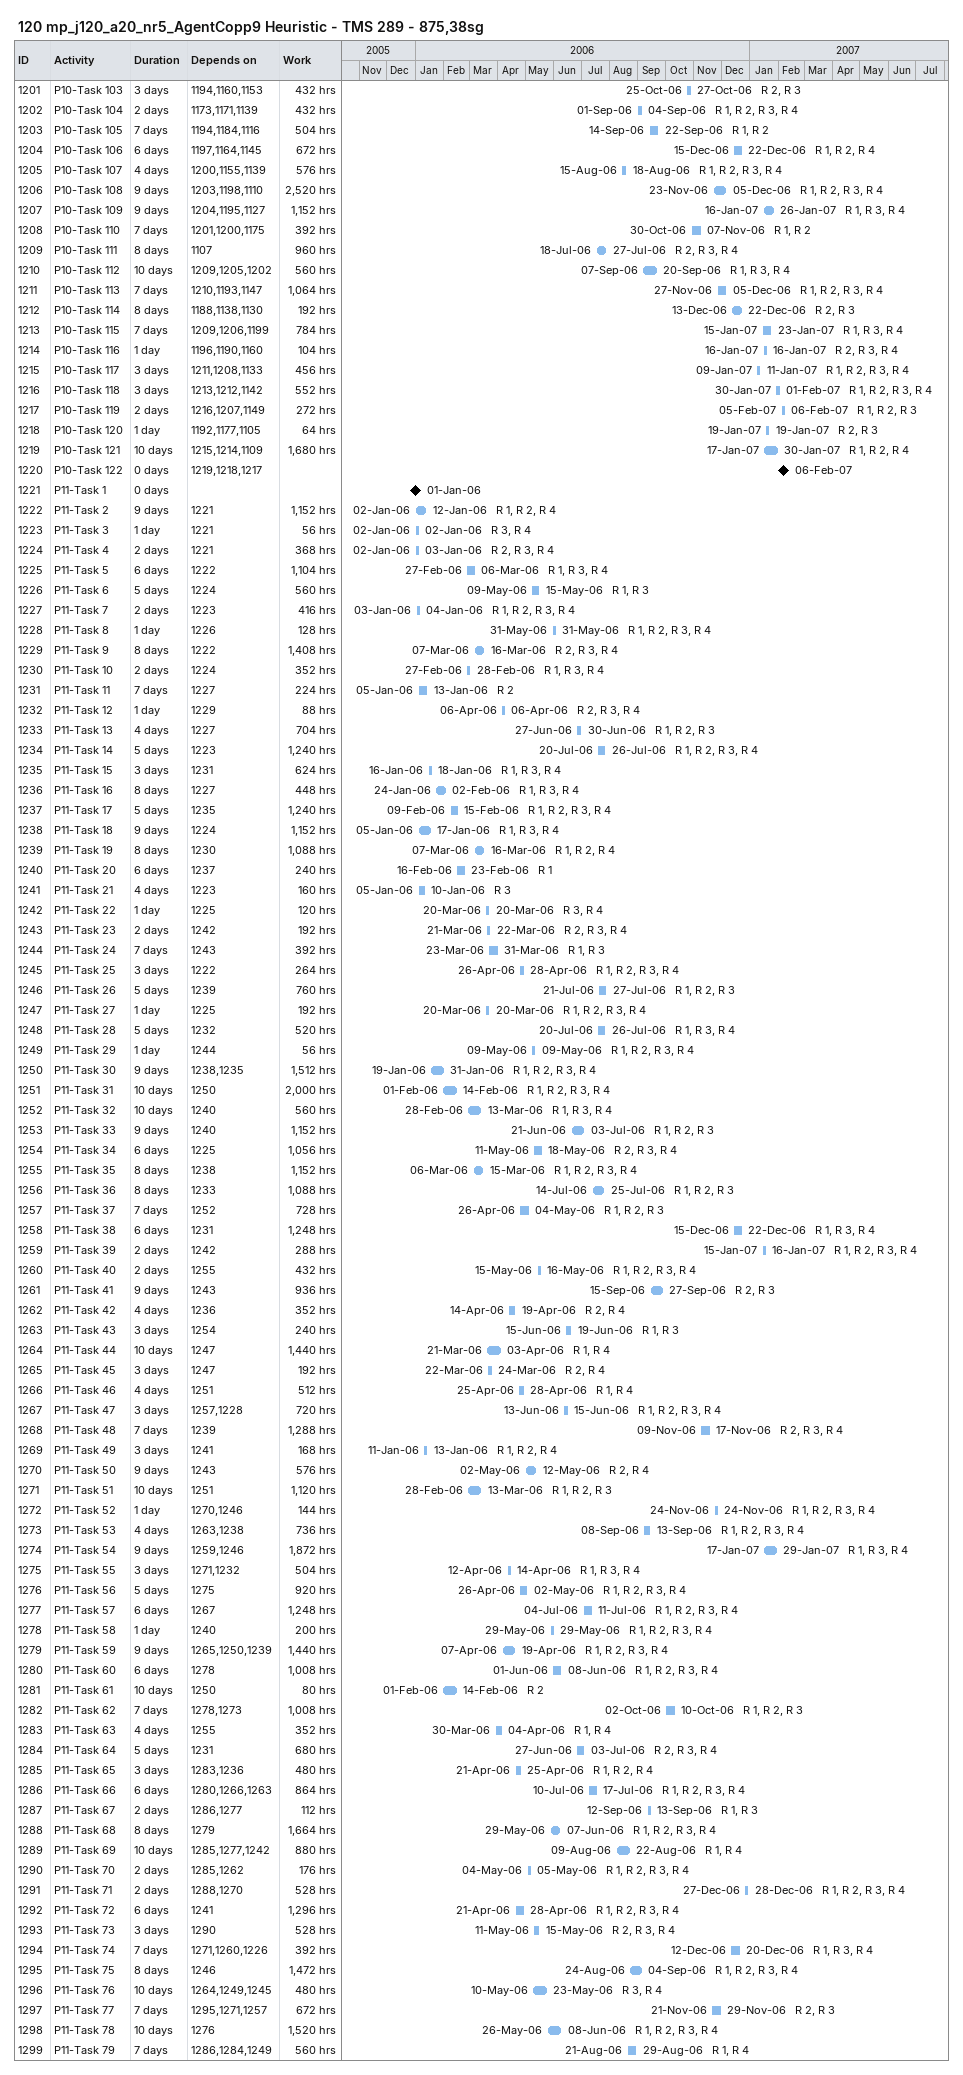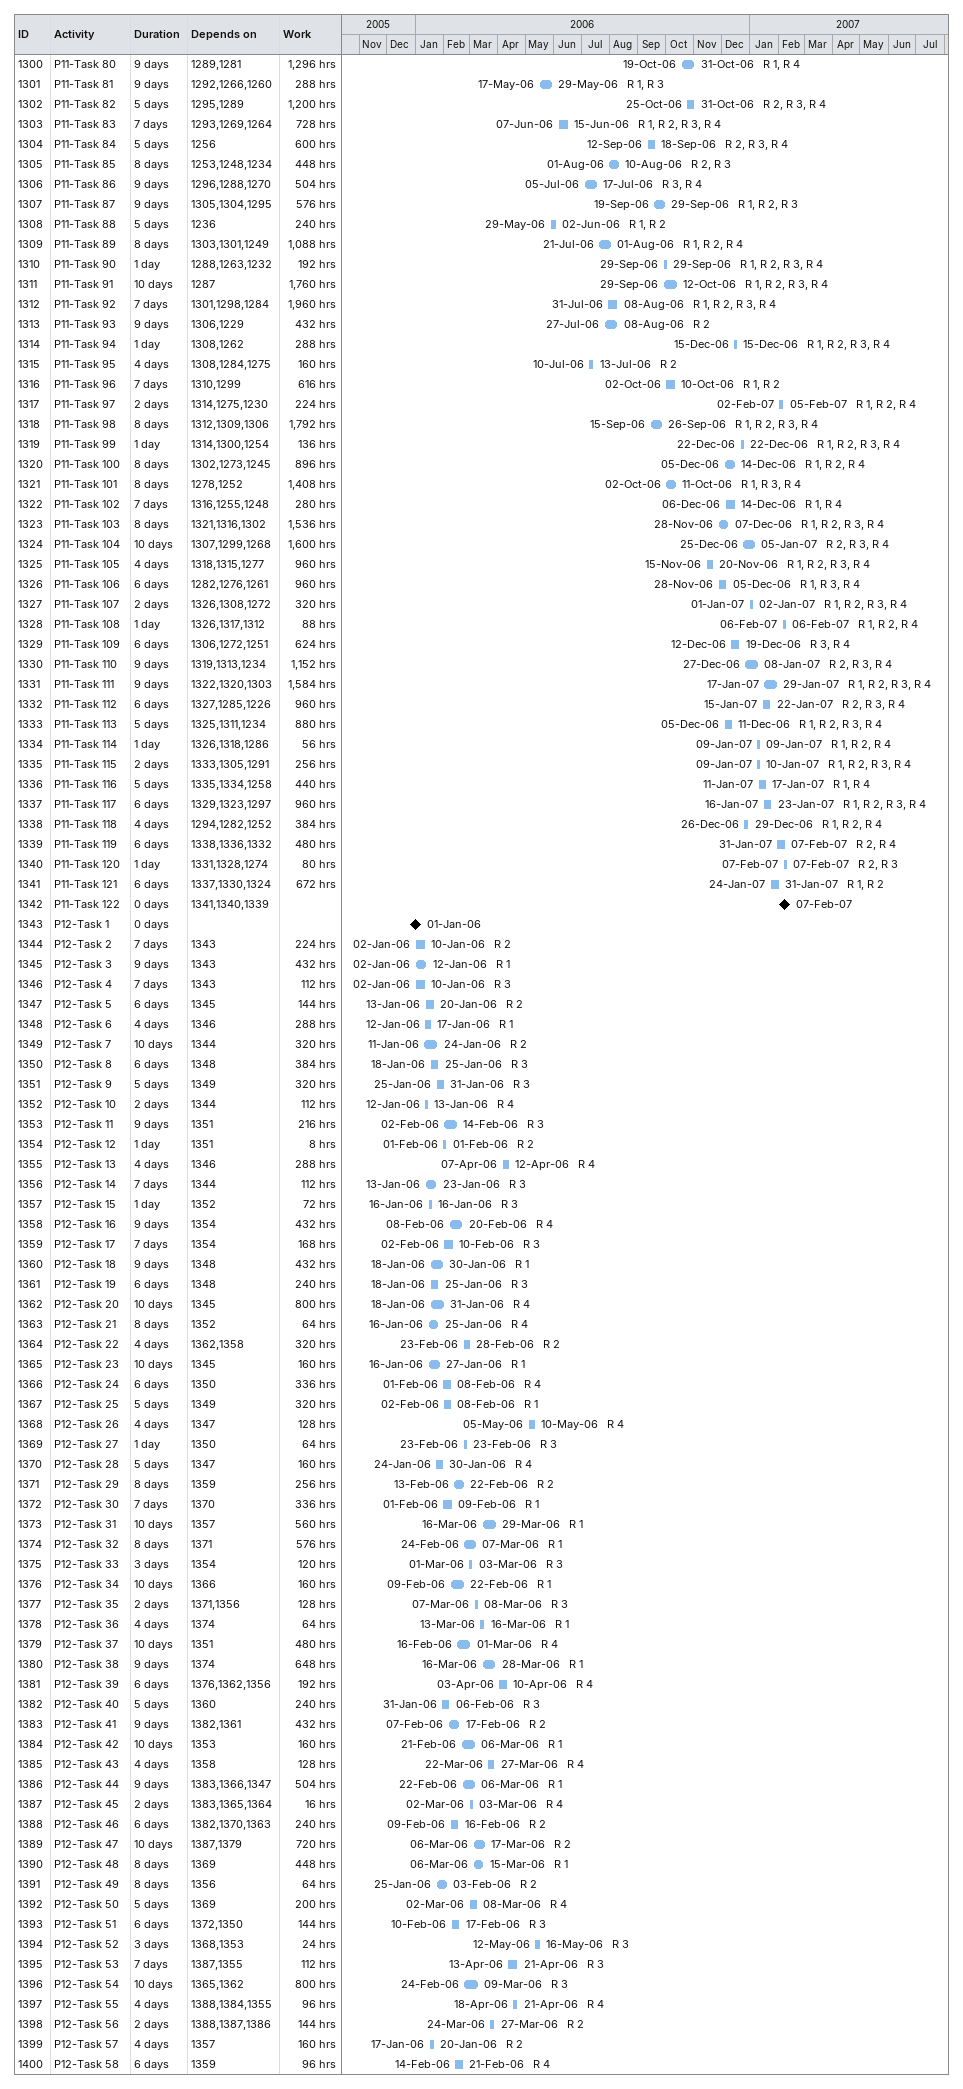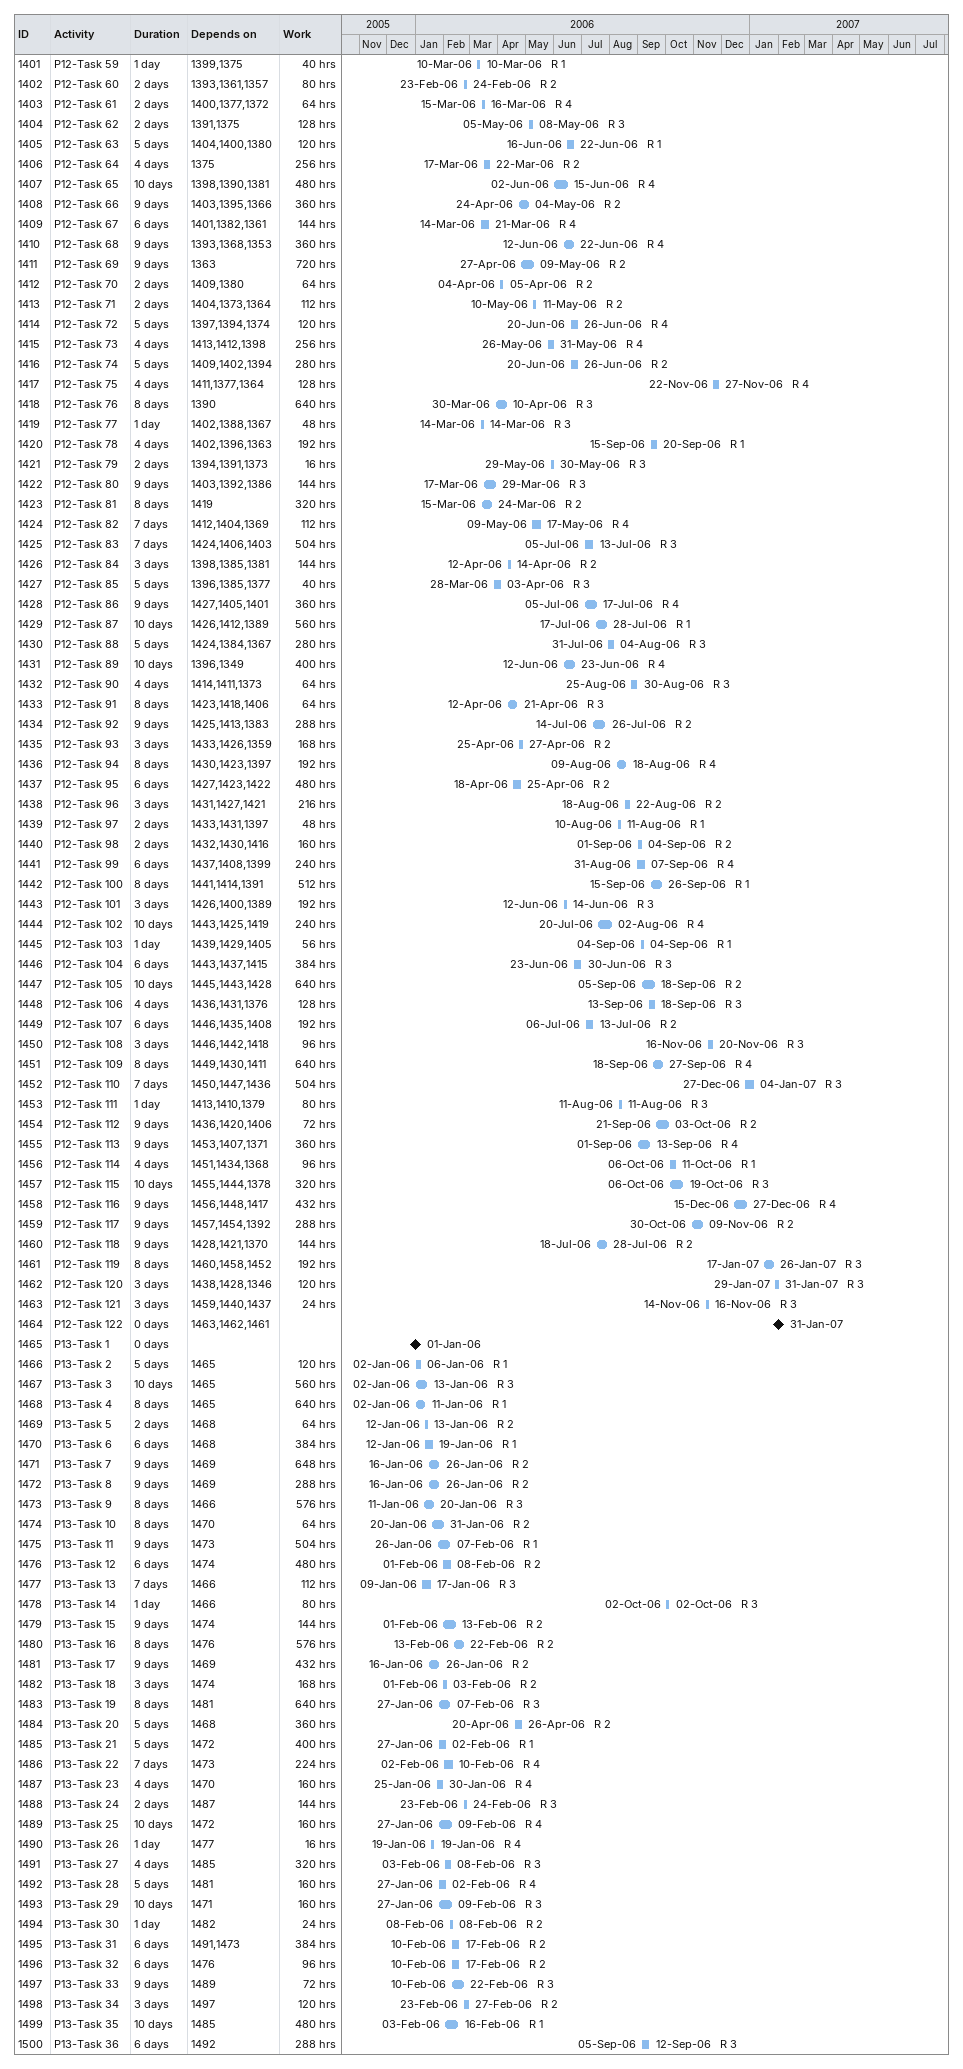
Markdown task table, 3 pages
120 mp_j120_a20_nr5_AgentCopp9 Heuristic - TMS 289 - 875,38sg

| ID | Task | Duration | Start | Finish | Predecessors | Resources | Work (h) |
|---|---|---|---|---|---|---|---|
| 1201 | P10-Task 103 | 3d | 2006-10-25 | 2006-10-27 | 1194, 1160, 1153 | R 2, R 3 | 432 |
| 1202 | P10-Task 104 | 2d | 2006-09-01 | 2006-09-04 | 1173, 1171, 1139 | R 1, R 2, R 3, R 4 | 432 |
| 1203 | P10-Task 105 | 7d | 2006-09-14 | 2006-09-22 | 1194, 1184, 1116 | R 1, R 2 | 504 |
| 1204 | P10-Task 106 | 6d | 2006-12-15 | 2006-12-22 | 1197, 1164, 1145 | R 1, R 2, R 4 | 672 |
| 1205 | P10-Task 107 | 4d | 2006-08-15 | 2006-08-18 | 1200, 1155, 1139 | R 1, R 2, R 3, R 4 | 576 |
| 1206 | P10-Task 108 | 9d | 2006-11-23 | 2006-12-05 | 1203, 1198, 1110 | R 1, R 2, R 3, R 4 | 2520 |
| 1207 | P10-Task 109 | 9d | 2007-01-16 | 2007-01-26 | 1204, 1195, 1127 | R 1, R 3, R 4 | 1152 |
| 1208 | P10-Task 110 | 7d | 2006-10-30 | 2006-11-07 | 1201, 1200, 1175 | R 1, R 2 | 392 |
| 1209 | P10-Task 111 | 8d | 2006-07-18 | 2006-07-27 | 1107 | R 2, R 3, R 4 | 960 |
| 1210 | P10-Task 112 | 10d | 2006-09-07 | 2006-09-20 | 1209, 1205, 1202 | R 1, R 3, R 4 | 560 |
| 1211 | P10-Task 113 | 7d | 2006-11-27 | 2006-12-05 | 1210, 1193, 1147 | R 1, R 2, R 3, R 4 | 1064 |
| 1212 | P10-Task 114 | 8d | 2006-12-13 | 2006-12-22 | 1188, 1138, 1130 | R 2, R 3 | 192 |
| 1213 | P10-Task 115 | 7d | 2007-01-15 | 2007-01-23 | 1209, 1206, 1199 | R 1, R 3, R 4 | 784 |
| 1214 | P10-Task 116 | 1d | 2007-01-16 | 2007-01-16 | 1196, 1190, 1160 | R 2, R 3, R 4 | 104 |
| 1215 | P10-Task 117 | 3d | 2007-01-09 | 2007-01-11 | 1211, 1208, 1133 | R 1, R 2, R 3, R 4 | 456 |
| 1216 | P10-Task 118 | 3d | 2007-01-30 | 2007-02-01 | 1213, 1212, 1142 | R 1, R 2, R 3, R 4 | 552 |
| 1217 | P10-Task 119 | 2d | 2007-02-05 | 2007-02-06 | 1216, 1207, 1149 | R 1, R 2, R 3 | 272 |
| 1218 | P10-Task 120 | 1d | 2007-01-19 | 2007-01-19 | 1192, 1177, 1105 | R 2, R 3 | 64 |
| 1219 | P10-Task 121 | 10d | 2007-01-17 | 2007-01-30 | 1215, 1214, 1109 | R 1, R 2, R 4 | 1680 |
| 1220 | P10-Task 122 | 0d | 2007-02-06 | 2007-02-06 | 1219, 1218, 1217 |  |  |
| 1221 | P11-Task 1 | 0d | 2006-01-01 | 2006-01-01 |  |  |  |
| 1222 | P11-Task 2 | 9d | 2006-01-02 | 2006-01-12 | 1221 | R 1, R 2, R 4 | 1152 |
| 1223 | P11-Task 3 | 1d | 2006-01-02 | 2006-01-02 | 1221 | R 3, R 4 | 56 |
| 1224 | P11-Task 4 | 2d | 2006-01-02 | 2006-01-03 | 1221 | R 2, R 3, R 4 | 368 |
| 1225 | P11-Task 5 | 6d | 2006-02-27 | 2006-03-06 | 1222 | R 1, R 3, R 4 | 1104 |
| 1226 | P11-Task 6 | 5d | 2006-05-09 | 2006-05-15 | 1224 | R 1, R 3 | 560 |
| 1227 | P11-Task 7 | 2d | 2006-01-03 | 2006-01-04 | 1223 | R 1, R 2, R 3, R 4 | 416 |
| 1228 | P11-Task 8 | 1d | 2006-05-31 | 2006-05-31 | 1226 | R 1, R 2, R 3, R 4 | 128 |
| 1229 | P11-Task 9 | 8d | 2006-03-07 | 2006-03-16 | 1222 | R 2, R 3, R 4 | 1408 |
| 1230 | P11-Task 10 | 2d | 2006-02-27 | 2006-02-28 | 1224 | R 1, R 3, R 4 | 352 |
| 1231 | P11-Task 11 | 7d | 2006-01-05 | 2006-01-13 | 1227 | R 2 | 224 |
| 1232 | P11-Task 12 | 1d | 2006-04-06 | 2006-04-06 | 1229 | R 2, R 3, R 4 | 88 |
| 1233 | P11-Task 13 | 4d | 2006-06-27 | 2006-06-30 | 1227 | R 1, R 2, R 3 | 704 |
| 1234 | P11-Task 14 | 5d | 2006-07-20 | 2006-07-26 | 1223 | R 1, R 2, R 3, R 4 | 1240 |
| 1235 | P11-Task 15 | 3d | 2006-01-16 | 2006-01-18 | 1231 | R 1, R 3, R 4 | 624 |
| 1236 | P11-Task 16 | 8d | 2006-01-24 | 2006-02-02 | 1227 | R 1, R 3, R 4 | 448 |
| 1237 | P11-Task 17 | 5d | 2006-02-09 | 2006-02-15 | 1235 | R 1, R 2, R 3, R 4 | 1240 |
| 1238 | P11-Task 18 | 9d | 2006-01-05 | 2006-01-17 | 1224 | R 1, R 3, R 4 | 1152 |
| 1239 | P11-Task 19 | 8d | 2006-03-07 | 2006-03-16 | 1230 | R 1, R 2, R 4 | 1088 |
| 1240 | P11-Task 20 | 6d | 2006-02-16 | 2006-02-23 | 1237 | R 1 | 240 |
| 1241 | P11-Task 21 | 4d | 2006-01-05 | 2006-01-10 | 1223 | R 3 | 160 |
| 1242 | P11-Task 22 | 1d | 2006-03-20 | 2006-03-20 | 1225 | R 3, R 4 | 120 |
| 1243 | P11-Task 23 | 2d | 2006-03-21 | 2006-03-22 | 1242 | R 2, R 3, R 4 | 192 |
| 1244 | P11-Task 24 | 7d | 2006-03-23 | 2006-03-31 | 1243 | R 1, R 3 | 392 |
| 1245 | P11-Task 25 | 3d | 2006-04-26 | 2006-04-28 | 1222 | R 1, R 2, R 3, R 4 | 264 |
| 1246 | P11-Task 26 | 5d | 2006-07-21 | 2006-07-27 | 1239 | R 1, R 2, R 3 | 760 |
| 1247 | P11-Task 27 | 1d | 2006-03-20 | 2006-03-20 | 1225 | R 1, R 2, R 3, R 4 | 192 |
| 1248 | P11-Task 28 | 5d | 2006-07-20 | 2006-07-26 | 1232 | R 1, R 3, R 4 | 520 |
| 1249 | P11-Task 29 | 1d | 2006-05-09 | 2006-05-09 | 1244 | R 1, R 2, R 3, R 4 | 56 |
| 1250 | P11-Task 30 | 9d | 2006-01-19 | 2006-01-31 | 1238, 1235 | R 1, R 2, R 3, R 4 | 1512 |
| 1251 | P11-Task 31 | 10d | 2006-02-01 | 2006-02-14 | 1250 | R 1, R 2, R 3, R 4 | 2000 |
| 1252 | P11-Task 32 | 10d | 2006-02-28 | 2006-03-13 | 1240 | R 1, R 3, R 4 | 560 |
| 1253 | P11-Task 33 | 9d | 2006-06-21 | 2006-07-03 | 1240 | R 1, R 2, R 3 | 1152 |
| 1254 | P11-Task 34 | 6d | 2006-05-11 | 2006-05-18 | 1225 | R 2, R 3, R 4 | 1056 |
| 1255 | P11-Task 35 | 8d | 2006-03-06 | 2006-03-15 | 1238 | R 1, R 2, R 3, R 4 | 1152 |
| 1256 | P11-Task 36 | 8d | 2006-07-14 | 2006-07-25 | 1233 | R 1, R 2, R 3 | 1088 |
| 1257 | P11-Task 37 | 7d | 2006-04-26 | 2006-05-04 | 1252 | R 1, R 2, R 3 | 728 |
| 1258 | P11-Task 38 | 6d | 2006-12-15 | 2006-12-22 | 1231 | R 1, R 3, R 4 | 1248 |
| 1259 | P11-Task 39 | 2d | 2007-01-15 | 2007-01-16 | 1242 | R 1, R 2, R 3, R 4 | 288 |
| 1260 | P11-Task 40 | 2d | 2006-05-15 | 2006-05-16 | 1255 | R 1, R 2, R 3, R 4 | 432 |
| 1261 | P11-Task 41 | 9d | 2006-09-15 | 2006-09-27 | 1243 | R 2, R 3 | 936 |
| 1262 | P11-Task 42 | 4d | 2006-04-14 | 2006-04-19 | 1236 | R 2, R 4 | 352 |
| 1263 | P11-Task 43 | 3d | 2006-06-15 | 2006-06-19 | 1254 | R 1, R 3 | 240 |
| 1264 | P11-Task 44 | 10d | 2006-03-21 | 2006-04-03 | 1247 | R 1, R 4 | 1440 |
| 1265 | P11-Task 45 | 3d | 2006-03-22 | 2006-03-24 | 1247 | R 2, R 4 | 192 |
| 1266 | P11-Task 46 | 4d | 2006-04-25 | 2006-04-28 | 1251 | R 1, R 4 | 512 |
| 1267 | P11-Task 47 | 3d | 2006-06-13 | 2006-06-15 | 1257, 1228 | R 1, R 2, R 3, R 4 | 720 |
| 1268 | P11-Task 48 | 7d | 2006-11-09 | 2006-11-17 | 1239 | R 2, R 3, R 4 | 1288 |
| 1269 | P11-Task 49 | 3d | 2006-01-11 | 2006-01-13 | 1241 | R 1, R 2, R 4 | 168 |
| 1270 | P11-Task 50 | 9d | 2006-05-02 | 2006-05-12 | 1243 | R 2, R 4 | 576 |
| 1271 | P11-Task 51 | 10d | 2006-02-28 | 2006-03-13 | 1251 | R 1, R 2, R 3 | 1120 |
| 1272 | P11-Task 52 | 1d | 2006-11-24 | 2006-11-24 | 1270, 1246 | R 1, R 2, R 3, R 4 | 144 |
| 1273 | P11-Task 53 | 4d | 2006-09-08 | 2006-09-13 | 1263, 1238 | R 1, R 2, R 3, R 4 | 736 |
| 1274 | P11-Task 54 | 9d | 2007-01-17 | 2007-01-29 | 1259, 1246 | R 1, R 3, R 4 | 1872 |
| 1275 | P11-Task 55 | 3d | 2006-04-12 | 2006-04-14 | 1271, 1232 | R 1, R 3, R 4 | 504 |
| 1276 | P11-Task 56 | 5d | 2006-04-26 | 2006-05-02 | 1275 | R 1, R 2, R 3, R 4 | 920 |
| 1277 | P11-Task 57 | 6d | 2006-07-04 | 2006-07-11 | 1267 | R 1, R 2, R 3, R 4 | 1248 |
| 1278 | P11-Task 58 | 1d | 2006-05-29 | 2006-05-29 | 1240 | R 1, R 2, R 3, R 4 | 200 |
| 1279 | P11-Task 59 | 9d | 2006-04-07 | 2006-04-19 | 1265, 1250, 1239 | R 1, R 2, R 3, R 4 | 1440 |
| 1280 | P11-Task 60 | 6d | 2006-06-01 | 2006-06-08 | 1278 | R 1, R 2, R 3, R 4 | 1008 |
| 1281 | P11-Task 61 | 10d | 2006-02-01 | 2006-02-14 | 1250 | R 2 | 80 |
| 1282 | P11-Task 62 | 7d | 2006-10-02 | 2006-10-10 | 1278, 1273 | R 1, R 2, R 3 | 1008 |
| 1283 | P11-Task 63 | 4d | 2006-03-30 | 2006-04-04 | 1255 | R 1, R 4 | 352 |
| 1284 | P11-Task 64 | 5d | 2006-06-27 | 2006-07-03 | 1231 | R 2, R 3, R 4 | 680 |
| 1285 | P11-Task 65 | 3d | 2006-04-21 | 2006-04-25 | 1283, 1236 | R 1, R 2, R 4 | 480 |
| 1286 | P11-Task 66 | 6d | 2006-07-10 | 2006-07-17 | 1280, 1266, 1263 | R 1, R 2, R 3, R 4 | 864 |
| 1287 | P11-Task 67 | 2d | 2006-09-12 | 2006-09-13 | 1286, 1277 | R 1, R 3 | 112 |
| 1288 | P11-Task 68 | 8d | 2006-05-29 | 2006-06-07 | 1279 | R 1, R 2, R 3, R 4 | 1664 |
| 1289 | P11-Task 69 | 10d | 2006-08-09 | 2006-08-22 | 1285, 1277, 1242 | R 1, R 4 | 880 |
| 1290 | P11-Task 70 | 2d | 2006-05-04 | 2006-05-05 | 1285, 1262 | R 1, R 2, R 3, R 4 | 176 |
| 1291 | P11-Task 71 | 2d | 2006-12-27 | 2006-12-28 | 1288, 1270 | R 1, R 2, R 3, R 4 | 528 |
| 1292 | P11-Task 72 | 6d | 2006-04-21 | 2006-04-28 | 1241 | R 1, R 2, R 3, R 4 | 1296 |
| 1293 | P11-Task 73 | 3d | 2006-05-11 | 2006-05-15 | 1290 | R 2, R 3, R 4 | 528 |
| 1294 | P11-Task 74 | 7d | 2006-12-12 | 2006-12-20 | 1271, 1260, 1226 | R 1, R 3, R 4 | 392 |
| 1295 | P11-Task 75 | 8d | 2006-08-24 | 2006-09-04 | 1246 | R 1, R 2, R 3, R 4 | 1472 |
| 1296 | P11-Task 76 | 10d | 2006-05-10 | 2006-05-23 | 1264, 1249, 1245 | R 3, R 4 | 480 |
| 1297 | P11-Task 77 | 7d | 2006-11-21 | 2006-11-29 | 1295, 1271, 1257 | R 2, R 3 | 672 |
| 1298 | P11-Task 78 | 10d | 2006-05-26 | 2006-06-08 | 1276 | R 1, R 2, R 3, R 4 | 1520 |
| 1299 | P11-Task 79 | 7d | 2006-08-21 | 2006-08-29 | 1286, 1284, 1249 | R 1, R 4 | 560 |
| 1300 | P11-Task 80 | 9d | 2006-10-19 | 2006-10-31 | 1289, 1281 | R 1, R 4 | 1296 |
| 1301 | P11-Task 81 | 9d | 2006-05-17 | 2006-05-29 | 1292, 1266, 1260 | R 1, R 3 | 288 |
| 1302 | P11-Task 82 | 5d | 2006-10-25 | 2006-10-31 | 1295, 1289 | R 2, R 3, R 4 | 1200 |
| 1303 | P11-Task 83 | 7d | 2006-06-07 | 2006-06-15 | 1293, 1269, 1264 | R 1, R 2, R 3, R 4 | 728 |
| 1304 | P11-Task 84 | 5d | 2006-09-12 | 2006-09-18 | 1256 | R 2, R 3, R 4 | 600 |
| 1305 | P11-Task 85 | 8d | 2006-08-01 | 2006-08-10 | 1253, 1248, 1234 | R 2, R 3 | 448 |
| 1306 | P11-Task 86 | 9d | 2006-07-05 | 2006-07-17 | 1296, 1288, 1270 | R 3, R 4 | 504 |
| 1307 | P11-Task 87 | 9d | 2006-09-19 | 2006-09-29 | 1305, 1304, 1295 | R 1, R 2, R 3 | 576 |
| 1308 | P11-Task 88 | 5d | 2006-05-29 | 2006-06-02 | 1236 | R 1, R 2 | 240 |
| 1309 | P11-Task 89 | 8d | 2006-07-21 | 2006-08-01 | 1303, 1301, 1249 | R 1, R 2, R 4 | 1088 |
| 1310 | P11-Task 90 | 1d | 2006-09-29 | 2006-09-29 | 1288, 1263, 1232 | R 1, R 2, R 3, R 4 | 192 |
| 1311 | P11-Task 91 | 10d | 2006-09-29 | 2006-10-12 | 1287 | R 1, R 2, R 3, R 4 | 1760 |
| 1312 | P11-Task 92 | 7d | 2006-07-31 | 2006-08-08 | 1301, 1298, 1284 | R 1, R 2, R 3, R 4 | 1960 |
| 1313 | P11-Task 93 | 9d | 2006-07-27 | 2006-08-08 | 1306, 1229 | R 2 | 432 |
| 1314 | P11-Task 94 | 1d | 2006-12-15 | 2006-12-15 | 1308, 1262 | R 1, R 2, R 3, R 4 | 288 |
| 1315 | P11-Task 95 | 4d | 2006-07-10 | 2006-07-13 | 1308, 1284, 1275 | R 2 | 160 |
| 1316 | P11-Task 96 | 7d | 2006-10-02 | 2006-10-10 | 1310, 1299 | R 1, R 2 | 616 |
| 1317 | P11-Task 97 | 2d | 2007-02-02 | 2007-02-05 | 1314, 1275, 1230 | R 1, R 2, R 4 | 224 |
| 1318 | P11-Task 98 | 8d | 2006-09-15 | 2006-09-26 | 1312, 1309, 1306 | R 1, R 2, R 3, R 4 | 1792 |
| 1319 | P11-Task 99 | 1d | 2006-12-22 | 2006-12-22 | 1314, 1300, 1254 | R 1, R 2, R 3, R 4 | 136 |
| 1320 | P11-Task 100 | 8d | 2006-12-05 | 2006-12-14 | 1302, 1273, 1245 | R 1, R 2, R 4 | 896 |
| 1321 | P11-Task 101 | 8d | 2006-10-02 | 2006-10-11 | 1278, 1252 | R 1, R 3, R 4 | 1408 |
| 1322 | P11-Task 102 | 7d | 2006-12-06 | 2006-12-14 | 1316, 1255, 1248 | R 1, R 4 | 280 |
| 1323 | P11-Task 103 | 8d | 2006-11-28 | 2006-12-07 | 1321, 1316, 1302 | R 1, R 2, R 3, R 4 | 1536 |
| 1324 | P11-Task 104 | 10d | 2006-12-25 | 2007-01-05 | 1307, 1299, 1268 | R 2, R 3, R 4 | 1600 |
| 1325 | P11-Task 105 | 4d | 2006-11-15 | 2006-11-20 | 1318, 1315, 1277 | R 1, R 2, R 3, R 4 | 960 |
| 1326 | P11-Task 106 | 6d | 2006-11-28 | 2006-12-05 | 1282, 1276, 1261 | R 1, R 3, R 4 | 960 |
| 1327 | P11-Task 107 | 2d | 2007-01-01 | 2007-01-02 | 1326, 1308, 1272 | R 1, R 2, R 3, R 4 | 320 |
| 1328 | P11-Task 108 | 1d | 2007-02-06 | 2007-02-06 | 1326, 1317, 1312 | R 1, R 2, R 4 | 88 |
| 1329 | P11-Task 109 | 6d | 2006-12-12 | 2006-12-19 | 1306, 1272, 1251 | R 3, R 4 | 624 |
| 1330 | P11-Task 110 | 9d | 2006-12-27 | 2007-01-08 | 1319, 1313, 1234 | R 2, R 3, R 4 | 1152 |
| 1331 | P11-Task 111 | 9d | 2007-01-17 | 2007-01-29 | 1322, 1320, 1303 | R 1, R 2, R 3, R 4 | 1584 |
| 1332 | P11-Task 112 | 6d | 2007-01-15 | 2007-01-22 | 1327, 1285, 1226 | R 2, R 3, R 4 | 960 |
| 1333 | P11-Task 113 | 5d | 2006-12-05 | 2006-12-11 | 1325, 1311, 1234 | R 1, R 2, R 3, R 4 | 880 |
| 1334 | P11-Task 114 | 1d | 2007-01-09 | 2007-01-09 | 1326, 1318, 1286 | R 1, R 2, R 4 | 56 |
| 1335 | P11-Task 115 | 2d | 2007-01-09 | 2007-01-10 | 1333, 1305, 1291 | R 1, R 2, R 3, R 4 | 256 |
| 1336 | P11-Task 116 | 5d | 2007-01-11 | 2007-01-17 | 1335, 1334, 1258 | R 1, R 4 | 440 |
| 1337 | P11-Task 117 | 6d | 2007-01-16 | 2007-01-23 | 1329, 1323, 1297 | R 1, R 2, R 3, R 4 | 960 |
| 1338 | P11-Task 118 | 4d | 2006-12-26 | 2006-12-29 | 1294, 1282, 1252 | R 1, R 2, R 4 | 384 |
| 1339 | P11-Task 119 | 6d | 2007-01-31 | 2007-02-07 | 1338, 1336, 1332 | R 2, R 4 | 480 |
| 1340 | P11-Task 120 | 1d | 2007-02-07 | 2007-02-07 | 1331, 1328, 1274 | R 2, R 3 | 80 |
| 1341 | P11-Task 121 | 6d | 2007-01-24 | 2007-01-31 | 1337, 1330, 1324 | R 1, R 2 | 672 |
| 1342 | P11-Task 122 | 0d | 2007-02-07 | 2007-02-07 | 1341, 1340, 1339 |  |  |
| 1343 | P12-Task 1 | 0d | 2006-01-01 | 2006-01-01 |  |  |  |
| 1344 | P12-Task 2 | 7d | 2006-01-02 | 2006-01-10 | 1343 | R 2 | 224 |
| 1345 | P12-Task 3 | 9d | 2006-01-02 | 2006-01-12 | 1343 | R 1 | 432 |
| 1346 | P12-Task 4 | 7d | 2006-01-02 | 2006-01-10 | 1343 | R 3 | 112 |
| 1347 | P12-Task 5 | 6d | 2006-01-13 | 2006-01-20 | 1345 | R 2 | 144 |
| 1348 | P12-Task 6 | 4d | 2006-01-12 | 2006-01-17 | 1346 | R 1 | 288 |
| 1349 | P12-Task 7 | 10d | 2006-01-11 | 2006-01-24 | 1344 | R 2 | 320 |
| 1350 | P12-Task 8 | 6d | 2006-01-18 | 2006-01-25 | 1348 | R 3 | 384 |
| 1351 | P12-Task 9 | 5d | 2006-01-25 | 2006-01-31 | 1349 | R 3 | 320 |
| 1352 | P12-Task 10 | 2d | 2006-01-12 | 2006-01-13 | 1344 | R 4 | 112 |
| 1353 | P12-Task 11 | 9d | 2006-02-02 | 2006-02-14 | 1351 | R 3 | 216 |
| 1354 | P12-Task 12 | 1d | 2006-02-01 | 2006-02-01 | 1351 | R 2 | 8 |
| 1355 | P12-Task 13 | 4d | 2006-04-07 | 2006-04-12 | 1346 | R 4 | 288 |
| 1356 | P12-Task 14 | 7d | 2006-01-13 | 2006-01-23 | 1344 | R 3 | 112 |
| 1357 | P12-Task 15 | 1d | 2006-01-16 | 2006-01-16 | 1352 | R 3 | 72 |
| 1358 | P12-Task 16 | 9d | 2006-02-08 | 2006-02-20 | 1354 | R 4 | 432 |
| 1359 | P12-Task 17 | 7d | 2006-02-02 | 2006-02-10 | 1354 | R 3 | 168 |
| 1360 | P12-Task 18 | 9d | 2006-01-18 | 2006-01-30 | 1348 | R 1 | 432 |
| 1361 | P12-Task 19 | 6d | 2006-01-18 | 2006-01-25 | 1348 | R 3 | 240 |
| 1362 | P12-Task 20 | 10d | 2006-01-18 | 2006-01-31 | 1345 | R 4 | 800 |
| 1363 | P12-Task 21 | 8d | 2006-01-16 | 2006-01-25 | 1352 | R 4 | 64 |
| 1364 | P12-Task 22 | 4d | 2006-02-23 | 2006-02-28 | 1362, 1358 | R 2 | 320 |
| 1365 | P12-Task 23 | 10d | 2006-01-16 | 2006-01-27 | 1345 | R 1 | 160 |
| 1366 | P12-Task 24 | 6d | 2006-02-01 | 2006-02-08 | 1350 | R 4 | 336 |
| 1367 | P12-Task 25 | 5d | 2006-02-02 | 2006-02-08 | 1349 | R 1 | 320 |
| 1368 | P12-Task 26 | 4d | 2006-05-05 | 2006-05-10 | 1347 | R 4 | 128 |
| 1369 | P12-Task 27 | 1d | 2006-02-23 | 2006-02-23 | 1350 | R 3 | 64 |
| 1370 | P12-Task 28 | 5d | 2006-01-24 | 2006-01-30 | 1347 | R 4 | 160 |
| 1371 | P12-Task 29 | 8d | 2006-02-13 | 2006-02-22 | 1359 | R 2 | 256 |
| 1372 | P12-Task 30 | 7d | 2006-02-01 | 2006-02-09 | 1370 | R 1 | 336 |
| 1373 | P12-Task 31 | 10d | 2006-03-16 | 2006-03-29 | 1357 | R 1 | 560 |
| 1374 | P12-Task 32 | 8d | 2006-02-24 | 2006-03-07 | 1371 | R 1 | 576 |
| 1375 | P12-Task 33 | 3d | 2006-03-01 | 2006-03-03 | 1354 | R 3 | 120 |
| 1376 | P12-Task 34 | 10d | 2006-02-09 | 2006-02-22 | 1366 | R 1 | 160 |
| 1377 | P12-Task 35 | 2d | 2006-03-07 | 2006-03-08 | 1371, 1356 | R 3 | 128 |
| 1378 | P12-Task 36 | 4d | 2006-03-13 | 2006-03-16 | 1374 | R 1 | 64 |
| 1379 | P12-Task 37 | 10d | 2006-02-16 | 2006-03-01 | 1351 | R 4 | 480 |
| 1380 | P12-Task 38 | 9d | 2006-03-16 | 2006-03-28 | 1374 | R 1 | 648 |
| 1381 | P12-Task 39 | 6d | 2006-04-03 | 2006-04-10 | 1376, 1362, 1356 | R 4 | 192 |
| 1382 | P12-Task 40 | 5d | 2006-01-31 | 2006-02-06 | 1360 | R 3 | 240 |
| 1383 | P12-Task 41 | 9d | 2006-02-07 | 2006-02-17 | 1382, 1361 | R 2 | 432 |
| 1384 | P12-Task 42 | 10d | 2006-02-21 | 2006-03-06 | 1353 | R 1 | 160 |
| 1385 | P12-Task 43 | 4d | 2006-03-22 | 2006-03-27 | 1358 | R 4 | 128 |
| 1386 | P12-Task 44 | 9d | 2006-02-22 | 2006-03-06 | 1383, 1366, 1347 | R 1 | 504 |
| 1387 | P12-Task 45 | 2d | 2006-03-02 | 2006-03-03 | 1383, 1365, 1364 | R 4 | 16 |
| 1388 | P12-Task 46 | 6d | 2006-02-09 | 2006-02-16 | 1382, 1370, 1363 | R 2 | 240 |
| 1389 | P12-Task 47 | 10d | 2006-03-06 | 2006-03-17 | 1387, 1379 | R 2 | 720 |
| 1390 | P12-Task 48 | 8d | 2006-03-06 | 2006-03-15 | 1369 | R 1 | 448 |
| 1391 | P12-Task 49 | 8d | 2006-01-25 | 2006-02-03 | 1356 | R 2 | 64 |
| 1392 | P12-Task 50 | 5d | 2006-03-02 | 2006-03-08 | 1369 | R 4 | 200 |
| 1393 | P12-Task 51 | 6d | 2006-02-10 | 2006-02-17 | 1372, 1350 | R 3 | 144 |
| 1394 | P12-Task 52 | 3d | 2006-05-12 | 2006-05-16 | 1368, 1353 | R 3 | 24 |
| 1395 | P12-Task 53 | 7d | 2006-04-13 | 2006-04-21 | 1387, 1355 | R 3 | 112 |
| 1396 | P12-Task 54 | 10d | 2006-02-24 | 2006-03-09 | 1365, 1362 | R 3 | 800 |
| 1397 | P12-Task 55 | 4d | 2006-04-18 | 2006-04-21 | 1388, 1384, 1355 | R 4 | 96 |
| 1398 | P12-Task 56 | 2d | 2006-03-24 | 2006-03-27 | 1388, 1387, 1386 | R 2 | 144 |
| 1399 | P12-Task 57 | 4d | 2006-01-17 | 2006-01-20 | 1357 | R 2 | 160 |
| 1400 | P12-Task 58 | 6d | 2006-02-14 | 2006-02-21 | 1359 | R 4 | 96 |
| 1401 | P12-Task 59 | 1d | 2006-03-10 | 2006-03-10 | 1399, 1375 | R 1 | 40 |
| 1402 | P12-Task 60 | 2d | 2006-02-23 | 2006-02-24 | 1393, 1361, 1357 | R 2 | 80 |
| 1403 | P12-Task 61 | 2d | 2006-03-15 | 2006-03-16 | 1400, 1377, 1372 | R 4 | 64 |
| 1404 | P12-Task 62 | 2d | 2006-05-05 | 2006-05-08 | 1391, 1375 | R 3 | 128 |
| 1405 | P12-Task 63 | 5d | 2006-06-16 | 2006-06-22 | 1404, 1400, 1380 | R 1 | 120 |
| 1406 | P12-Task 64 | 4d | 2006-03-17 | 2006-03-22 | 1375 | R 2 | 256 |
| 1407 | P12-Task 65 | 10d | 2006-06-02 | 2006-06-15 | 1398, 1390, 1381 | R 4 | 480 |
| 1408 | P12-Task 66 | 9d | 2006-04-24 | 2006-05-04 | 1403, 1395, 1366 | R 2 | 360 |
| 1409 | P12-Task 67 | 6d | 2006-03-14 | 2006-03-21 | 1401, 1382, 1361 | R 4 | 144 |
| 1410 | P12-Task 68 | 9d | 2006-06-12 | 2006-06-22 | 1393, 1368, 1353 | R 4 | 360 |
| 1411 | P12-Task 69 | 9d | 2006-04-27 | 2006-05-09 | 1363 | R 2 | 720 |
| 1412 | P12-Task 70 | 2d | 2006-04-04 | 2006-04-05 | 1409, 1380 | R 2 | 64 |
| 1413 | P12-Task 71 | 2d | 2006-05-10 | 2006-05-11 | 1404, 1373, 1364 | R 2 | 112 |
| 1414 | P12-Task 72 | 5d | 2006-06-20 | 2006-06-26 | 1397, 1394, 1374 | R 4 | 120 |
| 1415 | P12-Task 73 | 4d | 2006-05-26 | 2006-05-31 | 1413, 1412, 1398 | R 4 | 256 |
| 1416 | P12-Task 74 | 5d | 2006-06-20 | 2006-06-26 | 1409, 1402, 1394 | R 2 | 280 |
| 1417 | P12-Task 75 | 4d | 2006-11-22 | 2006-11-27 | 1411, 1377, 1364 | R 4 | 128 |
| 1418 | P12-Task 76 | 8d | 2006-03-30 | 2006-04-10 | 1390 | R 3 | 640 |
| 1419 | P12-Task 77 | 1d | 2006-03-14 | 2006-03-14 | 1402, 1388, 1367 | R 3 | 48 |
| 1420 | P12-Task 78 | 4d | 2006-09-15 | 2006-09-20 | 1402, 1396, 1363 | R 1 | 192 |
| 1421 | P12-Task 79 | 2d | 2006-05-29 | 2006-05-30 | 1394, 1391, 1373 | R 3 | 16 |
| 1422 | P12-Task 80 | 9d | 2006-03-17 | 2006-03-29 | 1403, 1392, 1386 | R 3 | 144 |
| 1423 | P12-Task 81 | 8d | 2006-03-15 | 2006-03-24 | 1419 | R 2 | 320 |
| 1424 | P12-Task 82 | 7d | 2006-05-09 | 2006-05-17 | 1412, 1404, 1369 | R 4 | 112 |
| 1425 | P12-Task 83 | 7d | 2006-07-05 | 2006-07-13 | 1424, 1406, 1403 | R 3 | 504 |
| 1426 | P12-Task 84 | 3d | 2006-04-12 | 2006-04-14 | 1398, 1385, 1381 | R 2 | 144 |
| 1427 | P12-Task 85 | 5d | 2006-03-28 | 2006-04-03 | 1396, 1385, 1377 | R 3 | 40 |
| 1428 | P12-Task 86 | 9d | 2006-07-05 | 2006-07-17 | 1427, 1405, 1401 | R 4 | 360 |
| 1429 | P12-Task 87 | 10d | 2006-07-17 | 2006-07-28 | 1426, 1412, 1389 | R 1 | 560 |
| 1430 | P12-Task 88 | 5d | 2006-07-31 | 2006-08-04 | 1424, 1384, 1367 | R 3 | 280 |
| 1431 | P12-Task 89 | 10d | 2006-06-12 | 2006-06-23 | 1396, 1349 | R 4 | 400 |
| 1432 | P12-Task 90 | 4d | 2006-08-25 | 2006-08-30 | 1414, 1411, 1373 | R 3 | 64 |
| 1433 | P12-Task 91 | 8d | 2006-04-12 | 2006-04-21 | 1423, 1418, 1406 | R 3 | 64 |
| 1434 | P12-Task 92 | 9d | 2006-07-14 | 2006-07-26 | 1425, 1413, 1383 | R 2 | 288 |
| 1435 | P12-Task 93 | 3d | 2006-04-25 | 2006-04-27 | 1433, 1426, 1359 | R 2 | 168 |
| 1436 | P12-Task 94 | 8d | 2006-08-09 | 2006-08-18 | 1430, 1423, 1397 | R 4 | 192 |
| 1437 | P12-Task 95 | 6d | 2006-04-18 | 2006-04-25 | 1427, 1423, 1422 | R 2 | 480 |
| 1438 | P12-Task 96 | 3d | 2006-08-18 | 2006-08-22 | 1431, 1427, 1421 | R 2 | 216 |
| 1439 | P12-Task 97 | 2d | 2006-08-10 | 2006-08-11 | 1433, 1431, 1397 | R 1 | 48 |
| 1440 | P12-Task 98 | 2d | 2006-09-01 | 2006-09-04 | 1432, 1430, 1416 | R 2 | 160 |
| 1441 | P12-Task 99 | 6d | 2006-08-31 | 2006-09-07 | 1437, 1408, 1399 | R 4 | 240 |
| 1442 | P12-Task 100 | 8d | 2006-09-15 | 2006-09-26 | 1441, 1414, 1391 | R 1 | 512 |
| 1443 | P12-Task 101 | 3d | 2006-06-12 | 2006-06-14 | 1426, 1400, 1389 | R 3 | 192 |
| 1444 | P12-Task 102 | 10d | 2006-07-20 | 2006-08-02 | 1443, 1425, 1419 | R 4 | 240 |
| 1445 | P12-Task 103 | 1d | 2006-09-04 | 2006-09-04 | 1439, 1429, 1405 | R 1 | 56 |
| 1446 | P12-Task 104 | 6d | 2006-06-23 | 2006-06-30 | 1443, 1437, 1415 | R 3 | 384 |
| 1447 | P12-Task 105 | 10d | 2006-09-05 | 2006-09-18 | 1445, 1443, 1428 | R 2 | 640 |
| 1448 | P12-Task 106 | 4d | 2006-09-13 | 2006-09-18 | 1436, 1431, 1376 | R 3 | 128 |
| 1449 | P12-Task 107 | 6d | 2006-07-06 | 2006-07-13 | 1446, 1435, 1408 | R 2 | 192 |
| 1450 | P12-Task 108 | 3d | 2006-11-16 | 2006-11-20 | 1446, 1442, 1418 | R 3 | 96 |
| 1451 | P12-Task 109 | 8d | 2006-09-18 | 2006-09-27 | 1449, 1430, 1411 | R 4 | 640 |
| 1452 | P12-Task 110 | 7d | 2006-12-27 | 2007-01-04 | 1450, 1447, 1436 | R 3 | 504 |
| 1453 | P12-Task 111 | 1d | 2006-08-11 | 2006-08-11 | 1413, 1410, 1379 | R 3 | 80 |
| 1454 | P12-Task 112 | 9d | 2006-09-21 | 2006-10-03 | 1436, 1420, 1406 | R 2 | 72 |
| 1455 | P12-Task 113 | 9d | 2006-09-01 | 2006-09-13 | 1453, 1407, 1371 | R 4 | 360 |
| 1456 | P12-Task 114 | 4d | 2006-10-06 | 2006-10-11 | 1451, 1434, 1368 | R 1 | 96 |
| 1457 | P12-Task 115 | 10d | 2006-10-06 | 2006-10-19 | 1455, 1444, 1378 | R 3 | 320 |
| 1458 | P12-Task 116 | 9d | 2006-12-15 | 2006-12-27 | 1456, 1448, 1417 | R 4 | 432 |
| 1459 | P12-Task 117 | 9d | 2006-10-30 | 2006-11-09 | 1457, 1454, 1392 | R 2 | 288 |
| 1460 | P12-Task 118 | 9d | 2006-07-18 | 2006-07-28 | 1428, 1421, 1370 | R 2 | 144 |
| 1461 | P12-Task 119 | 8d | 2007-01-17 | 2007-01-26 | 1460, 1458, 1452 | R 3 | 192 |
| 1462 | P12-Task 120 | 3d | 2007-01-29 | 2007-01-31 | 1438, 1428, 1346 | R 3 | 120 |
| 1463 | P12-Task 121 | 3d | 2006-11-14 | 2006-11-16 | 1459, 1440, 1437 | R 3 | 24 |
| 1464 | P12-Task 122 | 0d | 2007-01-31 | 2007-01-31 | 1463, 1462, 1461 |  |  |
| 1465 | P13-Task 1 | 0d | 2006-01-01 | 2006-01-01 |  |  |  |
| 1466 | P13-Task 2 | 5d | 2006-01-02 | 2006-01-06 | 1465 | R 1 | 120 |
| 1467 | P13-Task 3 | 10d | 2006-01-02 | 2006-01-13 | 1465 | R 3 | 560 |
| 1468 | P13-Task 4 | 8d | 2006-01-02 | 2006-01-11 | 1465 | R 1 | 640 |
| 1469 | P13-Task 5 | 2d | 2006-01-12 | 2006-01-13 | 1468 | R 2 | 64 |
| 1470 | P13-Task 6 | 6d | 2006-01-12 | 2006-01-19 | 1468 | R 1 | 384 |
| 1471 | P13-Task 7 | 9d | 2006-01-16 | 2006-01-26 | 1469 | R 2 | 648 |
| 1472 | P13-Task 8 | 9d | 2006-01-16 | 2006-01-26 | 1469 | R 2 | 288 |
| 1473 | P13-Task 9 | 8d | 2006-01-11 | 2006-01-20 | 1466 | R 3 | 576 |
| 1474 | P13-Task 10 | 8d | 2006-01-20 | 2006-01-31 | 1470 | R 2 | 64 |
| 1475 | P13-Task 11 | 9d | 2006-01-26 | 2006-02-07 | 1473 | R 1 | 504 |
| 1476 | P13-Task 12 | 6d | 2006-02-01 | 2006-02-08 | 1474 | R 2 | 480 |
| 1477 | P13-Task 13 | 7d | 2006-01-09 | 2006-01-17 | 1466 | R 3 | 112 |
| 1478 | P13-Task 14 | 1d | 2006-10-02 | 2006-10-02 | 1466 | R 3 | 80 |
| 1479 | P13-Task 15 | 9d | 2006-02-01 | 2006-02-13 | 1474 | R 2 | 144 |
| 1480 | P13-Task 16 | 8d | 2006-02-13 | 2006-02-22 | 1476 | R 2 | 576 |
| 1481 | P13-Task 17 | 9d | 2006-01-16 | 2006-01-26 | 1469 | R 2 | 432 |
| 1482 | P13-Task 18 | 3d | 2006-02-01 | 2006-02-03 | 1474 | R 2 | 168 |
| 1483 | P13-Task 19 | 8d | 2006-01-27 | 2006-02-07 | 1481 | R 3 | 640 |
| 1484 | P13-Task 20 | 5d | 2006-04-20 | 2006-04-26 | 1468 | R 2 | 360 |
| 1485 | P13-Task 21 | 5d | 2006-01-27 | 2006-02-02 | 1472 | R 1 | 400 |
| 1486 | P13-Task 22 | 7d | 2006-02-02 | 2006-02-10 | 1473 | R 4 | 224 |
| 1487 | P13-Task 23 | 4d | 2006-01-25 | 2006-01-30 | 1470 | R 4 | 160 |
| 1488 | P13-Task 24 | 2d | 2006-02-23 | 2006-02-24 | 1487 | R 3 | 144 |
| 1489 | P13-Task 25 | 10d | 2006-01-27 | 2006-02-09 | 1472 | R 4 | 160 |
| 1490 | P13-Task 26 | 1d | 2006-01-19 | 2006-01-19 | 1477 | R 4 | 16 |
| 1491 | P13-Task 27 | 4d | 2006-02-03 | 2006-02-08 | 1485 | R 3 | 320 |
| 1492 | P13-Task 28 | 5d | 2006-01-27 | 2006-02-02 | 1481 | R 4 | 160 |
| 1493 | P13-Task 29 | 10d | 2006-01-27 | 2006-02-09 | 1471 | R 3 | 160 |
| 1494 | P13-Task 30 | 1d | 2006-02-08 | 2006-02-08 | 1482 | R 2 | 24 |
| 1495 | P13-Task 31 | 6d | 2006-02-10 | 2006-02-17 | 1491, 1473 | R 2 | 384 |
| 1496 | P13-Task 32 | 6d | 2006-02-10 | 2006-02-17 | 1476 | R 2 | 96 |
| 1497 | P13-Task 33 | 9d | 2006-02-10 | 2006-02-22 | 1489 | R 3 | 72 |
| 1498 | P13-Task 34 | 3d | 2006-02-23 | 2006-02-27 | 1497 | R 2 | 120 |
| 1499 | P13-Task 35 | 10d | 2006-02-03 | 2006-02-16 | 1485 | R 1 | 480 |
| 1500 | P13-Task 36 | 6d | 2006-09-05 | 2006-09-12 | 1492 | R 3 | 288 |
